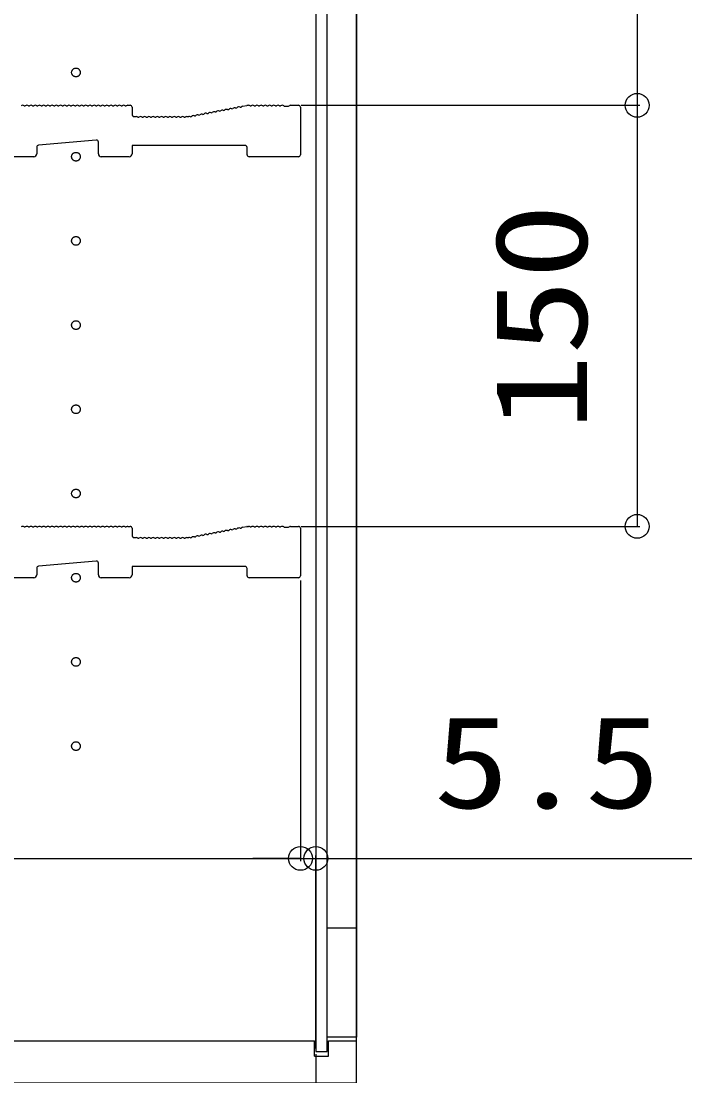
# Model space of a CAD drawing. Units: millimetres, scale not verified. Extents: x -1980 to 1980, y -3200 to 3205.
# Drawn here: x -134.3 to 104.8, y -2304.5 to -1928.7 of the extents above; entities that cross this region are included whole.
import ezdxf
from ezdxf.enums import TextEntityAlignment as Align

# ---------------------------------------------------------------- set-up
doc = ezdxf.new("R2010")
doc.units = ezdxf.units.MM
doc.header["$LTSCALE"] = 15
doc.linetypes.add('CHAIN2', pattern=[12, 9, -1, 1, -1])
for name, color, linetype in [('0-2_YKK_12', 2, 'Continuous'), ('0-5_YKK_11', 7, 'Continuous'), ('0-6_YKK_D', 6, 'Continuous')]:
    doc.layers.add(name, color=color, linetype=linetype)
doc.styles.add('ＭＳ ゴシック', font='')
doc.styles.get('ＭＳ ゴシック').set_extended_font_data('MS Gothic')

msp = doc.modelspace()

# ---------------------------------------------------------------- linework, layer by layer
at = {"layer": '0-2_YKK_12'}
for p, q in [((-14.75, -1582.24), (-14.75, -2251.74)), ((-394.75, -2291.99), (-29.75, -2291.99)), ((-29.75, -2297.49), (-29.75, -2291.99)), ((-24.75, -2291.99), (-14.75, -2291.99)), ((-24.75, -2297.49), (-24.75, -2291.99)), ((-29.75, -2297.49), (-24.75, -2297.49))]:
    msp.add_line(p, q, dxfattribs=at)
for points in [[(-394.75, -2306.99), (-14.75, -2306.99), (-14.75, -1526.99), (-394.75, -1526.99)], [(-29.25, -2295.74), (-25.25, -2295.74), (-25.25, -1538.24), (-29.25, -1538.24)], [(-25.25, -2251.74), (-14.75, -2251.74), (-14.75, -2290.74), (-25.25, -2290.74)]]:
    msp.add_lwpolyline(points, close=True, dxfattribs=at)
at = {"layer": '0-2_YKK_12', "linetype": 'CHAIN2'}
for centre in [(-114.75, -1946.99), (-114.75, -1976.99), (-114.75, -2006.99), (-114.75, -2036.99), (-114.75, -2066.99), (-114.75, -2096.99), (-114.75, -2126.99), (-114.75, -2156.99), (-114.75, -2186.99)]:
    msp.add_circle(centre, 1.55, dxfattribs=at)
at = {"layer": '0-5_YKK_11'}
for p, q in [((-133.19, -1958.89), (-132.81, -1958.89)), ((-131.69, -1958.89), (-131.31, -1958.89)), ((-130.19, -1958.89), (-129.81, -1958.89)), ((-128.69, -1958.89), (-128.31, -1958.89)), ((-127.19, -1958.89), (-126.81, -1958.89)), ((-125.69, -1958.89), (-125.31, -1958.89)), ((-124.19, -1958.89), (-123.81, -1958.89)), ((-122.69, -1958.89), (-122.31, -1958.89)), ((-121.19, -1958.89), (-120.81, -1958.89)), ((-119.69, -1958.89), (-119.31, -1958.89)), ((-118.19, -1958.89), (-117.81, -1958.89)), ((-116.69, -1958.89), (-116.31, -1958.89)), ((-115.19, -1958.89), (-114.81, -1958.89)), ((-113.69, -1958.89), (-113.31, -1958.89)), ((-112.19, -1958.89), (-111.81, -1958.89)), ((-110.69, -1958.89), (-110.31, -1958.89)), ((-109.19, -1958.89), (-108.81, -1958.89)), ((-107.69, -1958.89), (-107.31, -1958.89)), ((-106.19, -1958.89), (-105.81, -1958.89)), ((-104.69, -1958.89), (-104.31, -1958.89)), ((-103.19, -1958.89), (-102.81, -1958.89)), ((-101.69, -1958.89), (-101.31, -1958.89)), ((-100.19, -1958.89), (-99.81, -1958.89)), ((-98.69, -1958.89), (-98.31, -1958.89)), ((-97.19, -1958.89), (-96.81, -1958.89)), ((-96.25, -1958.69), (-95.45, -1958.69)), ((-94.75, -1959.39), (-94.75, -1961.99)), ((-68.06, -1961.62), (-67.69, -1961.55)), ((-66.59, -1961.34), (-66.22, -1961.27)), ((-65.12, -1961.06), (-64.74, -1960.99)), ((-63.64, -1960.78), (-63.27, -1960.71)), ((-62.17, -1960.5), (-61.8, -1960.43)), ((-60.7, -1960.22), (-60.32, -1960.15)), ((-59.22, -1959.94), (-58.85, -1959.87)), ((-57.75, -1959.66), (-57.37, -1959.59)), ((-56.28, -1959.38), (-55.9, -1959.31)), ((-55.39, -1959), (-53.82, -1958.7)), ((-53.69, -1958.69), (-53.25, -1958.69)), ((-52.69, -1958.89), (-52.31, -1958.89)), ((-51.19, -1958.89), (-50.81, -1958.89)), ((-49.69, -1958.89), (-49.31, -1958.89)), ((-48.19, -1958.89), (-47.81, -1958.89)), ((-46.69, -1958.89), (-46.31, -1958.89)), ((-45.19, -1958.89), (-44.81, -1958.89)), ((-43.69, -1958.89), (-43.31, -1958.89)), ((-42.19, -1958.89), (-41.81, -1958.89)), ((-38.25, -1958.69), (-35.45, -1958.69)), ((-34.75, -1959.39), (-34.75, -1976.29)), ((-94.05, -1962.69), (-93.25, -1962.69)), ((-92.69, -1962.89), (-92.31, -1962.89)), ((-91.19, -1962.89), (-90.81, -1962.89)), ((-89.69, -1962.89), (-89.31, -1962.89)), ((-88.19, -1962.89), (-87.81, -1962.89)), ((-86.69, -1962.89), (-86.31, -1962.89)), ((-85.19, -1962.89), (-84.81, -1962.89)), ((-83.69, -1962.89), (-83.31, -1962.89)), ((-82.19, -1962.89), (-81.81, -1962.89)), ((-80.69, -1962.89), (-80.31, -1962.89)), ((-79.19, -1962.89), (-78.81, -1962.89)), ((-77.69, -1962.89), (-77.31, -1962.89)), ((-76.19, -1962.89), (-75.81, -1962.89)), ((-75.25, -1962.69), (-74.82, -1962.69)), ((-74.69, -1962.68), (-74.54, -1962.65)), ((-73.96, -1962.75), (-73.58, -1962.67)), ((-72.48, -1962.46), (-72.11, -1962.39)), ((-71.01, -1962.18), (-70.64, -1962.11)), ((-69.54, -1961.9), (-69.16, -1961.83)), ((-107.51, -1971.06), (-128.11, -1972.93)), ((-106.75, -1975.99), (-106.75, -1971.76)), ((-128.75, -1973.63), (-128.75, -1975.99)), ((-53.75, -1976.29), (-53.75, -1973.69)), ((-95.75, -1976.99), (-105.75, -1976.99)), ((-35.45, -1976.99), (-53.05, -1976.99)), ((-133.19, -2108.89), (-132.81, -2108.89)), ((-131.69, -2108.89), (-131.31, -2108.89)), ((-130.19, -2108.89), (-129.81, -2108.89)), ((-128.69, -2108.89), (-128.31, -2108.89)), ((-127.19, -2108.89), (-126.81, -2108.89)), ((-125.69, -2108.89), (-125.31, -2108.89)), ((-124.19, -2108.89), (-123.81, -2108.89)), ((-122.69, -2108.89), (-122.31, -2108.89)), ((-121.19, -2108.89), (-120.81, -2108.89)), ((-119.69, -2108.89), (-119.31, -2108.89)), ((-118.19, -2108.89), (-117.81, -2108.89)), ((-116.69, -2108.89), (-116.31, -2108.89)), ((-115.19, -2108.89), (-114.81, -2108.89)), ((-113.69, -2108.89), (-113.31, -2108.89)), ((-112.19, -2108.89), (-111.81, -2108.89)), ((-110.69, -2108.89), (-110.31, -2108.89)), ((-109.19, -2108.89), (-108.81, -2108.89)), ((-107.69, -2108.89), (-107.31, -2108.89)), ((-106.19, -2108.89), (-105.81, -2108.89)), ((-104.69, -2108.89), (-104.31, -2108.89)), ((-103.19, -2108.89), (-102.81, -2108.89)), ((-101.69, -2108.89), (-101.31, -2108.89)), ((-100.19, -2108.89), (-99.81, -2108.89)), ((-98.69, -2108.89), (-98.31, -2108.89)), ((-97.19, -2108.89), (-96.81, -2108.89)), ((-96.25, -2108.69), (-95.45, -2108.69)), ((-94.75, -2109.39), (-94.75, -2111.99)), ((-69.54, -2111.9), (-69.16, -2111.83)), ((-68.06, -2111.62), (-67.69, -2111.55)), ((-66.59, -2111.34), (-66.22, -2111.27)), ((-65.12, -2111.06), (-64.74, -2110.99)), ((-63.64, -2110.78), (-63.27, -2110.71)), ((-62.17, -2110.5), (-61.8, -2110.43)), ((-60.7, -2110.22), (-60.32, -2110.15)), ((-59.22, -2109.94), (-58.85, -2109.87)), ((-57.75, -2109.66), (-57.37, -2109.59)), ((-56.28, -2109.38), (-55.9, -2109.31)), ((-55.39, -2109), (-53.82, -2108.7)), ((-53.69, -2108.69), (-53.25, -2108.69)), ((-52.69, -2108.89), (-52.31, -2108.89)), ((-51.19, -2108.89), (-50.81, -2108.89)), ((-49.69, -2108.89), (-49.31, -2108.89)), ((-48.19, -2108.89), (-47.81, -2108.89)), ((-46.69, -2108.89), (-46.31, -2108.89)), ((-45.19, -2108.89), (-44.81, -2108.89)), ((-43.69, -2108.89), (-43.31, -2108.89)), ((-42.19, -2108.89), (-41.81, -2108.89)), ((-38.25, -2108.69), (-35.45, -2108.69)), ((-34.75, -2109.39), (-34.75, -2126.29)), ((-94.05, -2112.69), (-93.25, -2112.69)), ((-92.69, -2112.89), (-92.31, -2112.89)), ((-91.19, -2112.89), (-90.81, -2112.89)), ((-89.69, -2112.89), (-89.31, -2112.89)), ((-88.19, -2112.89), (-87.81, -2112.89)), ((-86.69, -2112.89), (-86.31, -2112.89)), ((-85.19, -2112.89), (-84.81, -2112.89)), ((-83.69, -2112.89), (-83.31, -2112.89)), ((-82.19, -2112.89), (-81.81, -2112.89)), ((-80.69, -2112.89), (-80.31, -2112.89)), ((-79.19, -2112.89), (-78.81, -2112.89)), ((-77.69, -2112.89), (-77.31, -2112.89)), ((-76.19, -2112.89), (-75.81, -2112.89)), ((-75.25, -2112.69), (-74.82, -2112.69)), ((-74.69, -2112.68), (-74.54, -2112.65)), ((-73.96, -2112.75), (-73.58, -2112.67)), ((-72.48, -2112.46), (-72.11, -2112.39)), ((-71.01, -2112.18), (-70.64, -2112.11)), ((-107.51, -2121.06), (-128.11, -2122.93)), ((-106.75, -2125.99), (-106.75, -2121.76)), ((-128.75, -2123.63), (-128.75, -2125.99)), ((-95.75, -2126.99), (-105.75, -2126.99)), ((-53.75, -2126.29), (-53.75, -2123.69)), ((-35.45, -2126.99), (-53.05, -2126.99))]:
    msp.add_line(p, q, dxfattribs=at)
for points in [[(-40.69, -1958.89), (-40.5, -1958.96), (-39, -1958.96), (-38.81, -1958.89)], [(-54.45, -1972.99), (-94.75, -1972.99), (-94.75, -1975.99)], [(-129.75, -1976.99), (-156.18, -1976.99), (-156.42, -1976.86), (-157.08, -1976.86), (-157.33, -1976.99), (-184.18, -1976.99), (-184.42, -1976.86), (-185.08, -1976.86), (-185.33, -1976.99), (-212.18, -1976.99), (-212.42, -1976.86), (-213.08, -1976.86), (-213.33, -1976.99), (-253.55, -1976.99)], [(-40.69, -2108.89), (-40.5, -2108.96), (-39, -2108.96), (-38.81, -2108.89)], [(-54.45, -2122.99), (-94.75, -2122.99), (-94.75, -2125.99)], [(-129.75, -2126.99), (-156.18, -2126.99), (-156.42, -2126.86), (-157.08, -2126.86), (-157.33, -2126.99), (-184.18, -2126.99), (-184.42, -2126.86), (-185.08, -2126.86), (-185.33, -2126.99), (-212.18, -2126.99), (-212.42, -2126.86), (-213.08, -2126.86), (-213.33, -2126.99), (-253.55, -2126.99)]]:
    msp.add_lwpolyline(points, dxfattribs=at)
for centre, radius, start, end in [((-133.75, -1959.57), 0.88, 50.536, 129.464), ((-132.25, -1959.57), 0.88, 50.536, 129.464), ((-130.75, -1959.57), 0.88, 50.536, 129.464), ((-129.25, -1959.57), 0.88, 50.536, 129.464), ((-127.75, -1959.57), 0.88, 50.536, 129.464), ((-126.25, -1959.57), 0.88, 50.536, 129.464), ((-124.75, -1959.57), 0.88, 50.536, 129.464), ((-123.25, -1959.57), 0.88, 50.536, 129.464), ((-121.75, -1959.57), 0.88, 50.536, 129.464), ((-120.25, -1959.57), 0.88, 50.536, 129.464), ((-118.75, -1959.57), 0.88, 50.536, 129.464), ((-117.25, -1959.57), 0.88, 50.536, 129.464), ((-115.75, -1959.57), 0.88, 50.536, 129.464), ((-114.25, -1959.57), 0.88, 50.536, 129.464), ((-112.75, -1959.57), 0.88, 50.536, 129.464), ((-111.25, -1959.57), 0.88, 50.536, 129.464), ((-109.75, -1959.57), 0.88, 50.536, 129.464), ((-108.25, -1959.57), 0.88, 50.536, 129.464), ((-106.75, -1959.57), 0.88, 50.536, 129.464), ((-105.25, -1959.57), 0.88, 50.536, 129.464), ((-103.75, -1959.57), 0.88, 50.536, 129.464), ((-102.25, -1959.57), 0.88, 50.536, 129.464), ((-100.75, -1959.57), 0.88, 50.536, 129.464), ((-99.25, -1959.57), 0.88, 50.536, 129.464), ((-97.75, -1959.57), 0.88, 50.536, 129.464), ((-96.25, -1959.57), 0.88, 90, 129.464), ((-95.45, -1959.39), 0.7, 0, 90), ((-68.49, -1962.39), 0.88, 61.3203, 140.2483), ((-67.01, -1962.11), 0.88, 61.3203, 140.2483), ((-65.54, -1961.83), 0.88, 61.3203, 140.2483), ((-64.07, -1961.55), 0.88, 61.3203, 140.2483), ((-62.59, -1961.27), 0.88, 61.3203, 140.2483), ((-61.12, -1960.99), 0.88, 61.3203, 140.2483), ((-59.65, -1960.71), 0.88, 61.3203, 140.2483), ((-58.17, -1960.43), 0.88, 61.3203, 140.2483), ((-56.7, -1960.15), 0.88, 61.3203, 140.2483), ((-55.22, -1959.87), 0.88, 100.7843, 140.2483), ((-53.69, -1959.39), 0.7, 90, 100.7843), ((-53.25, -1959.57), 0.88, 50.536, 90), ((-51.75, -1959.57), 0.88, 50.536, 129.464), ((-50.25, -1959.57), 0.88, 50.536, 129.464), ((-48.75, -1959.57), 0.88, 50.536, 129.464), ((-47.25, -1959.57), 0.88, 50.536, 129.464), ((-45.75, -1959.57), 0.88, 50.536, 129.464), ((-44.25, -1959.57), 0.88, 50.536, 129.464), ((-42.75, -1959.57), 0.88, 50.536, 129.464), ((-41.25, -1959.57), 0.88, 50.4605, 129.464), ((-38.25, -1959.57), 0.88, 90, 129.5394), ((-35.45, -1959.39), 0.7, 0, 90), ((-94.05, -1961.99), 0.7, 180, 270), ((-93.25, -1963.57), 0.88, 50.536, 90), ((-91.75, -1963.57), 0.88, 50.536, 129.464), ((-90.25, -1963.57), 0.88, 50.536, 129.464), ((-88.75, -1963.57), 0.88, 50.536, 129.464), ((-87.25, -1963.57), 0.88, 50.536, 129.464), ((-85.75, -1963.57), 0.88, 50.536, 129.464), ((-84.25, -1963.57), 0.88, 50.536, 129.464), ((-82.75, -1963.57), 0.88, 50.536, 129.464), ((-81.25, -1963.57), 0.88, 50.536, 129.464), ((-79.75, -1963.57), 0.88, 50.536, 129.464), ((-78.25, -1963.57), 0.88, 50.536, 129.464), ((-76.75, -1963.57), 0.88, 50.536, 129.464), ((-75.25, -1963.57), 0.88, 90, 129.464), ((-74.82, -1961.99), 0.7, 270, 280.7843), ((-74.38, -1963.52), 0.88, 61.3203, 100.7843), ((-72.91, -1963.24), 0.88, 61.3203, 140.2483), ((-71.43, -1962.96), 0.88, 61.3203, 140.2483), ((-69.96, -1962.68), 0.88, 61.3203, 140.2483), ((-128.05, -1973.63), 0.7, 95.1944, 180), ((-107.45, -1971.76), 0.7, 0, 95.1944), ((-54.45, -1973.69), 0.7, 0, 90), ((-129.75, -1975.99), 1, 270, 0), ((-105.75, -1975.99), 1, 180, 270), ((-95.75, -1975.99), 1, 270, 0), ((-53.05, -1976.29), 0.7, 180, 270), ((-35.45, -1976.29), 0.7, 270, 0), ((-133.75, -2109.57), 0.88, 50.536, 129.464), ((-132.25, -2109.57), 0.88, 50.536, 129.464), ((-130.75, -2109.57), 0.88, 50.536, 129.464), ((-129.25, -2109.57), 0.88, 50.536, 129.464), ((-127.75, -2109.57), 0.88, 50.536, 129.464), ((-126.25, -2109.57), 0.88, 50.536, 129.464), ((-124.75, -2109.57), 0.88, 50.536, 129.464), ((-123.25, -2109.57), 0.88, 50.536, 129.464), ((-121.75, -2109.57), 0.88, 50.536, 129.464), ((-120.25, -2109.57), 0.88, 50.536, 129.464), ((-118.75, -2109.57), 0.88, 50.536, 129.464), ((-117.25, -2109.57), 0.88, 50.536, 129.464), ((-115.75, -2109.57), 0.88, 50.536, 129.464), ((-114.25, -2109.57), 0.88, 50.536, 129.464), ((-112.75, -2109.57), 0.88, 50.536, 129.464), ((-111.25, -2109.57), 0.88, 50.536, 129.464), ((-109.75, -2109.57), 0.88, 50.536, 129.464), ((-108.25, -2109.57), 0.88, 50.536, 129.464), ((-106.75, -2109.57), 0.88, 50.536, 129.464), ((-105.25, -2109.57), 0.88, 50.536, 129.464), ((-103.75, -2109.57), 0.88, 50.536, 129.464), ((-102.25, -2109.57), 0.88, 50.536, 129.464), ((-100.75, -2109.57), 0.88, 50.536, 129.464), ((-99.25, -2109.57), 0.88, 50.536, 129.464), ((-97.75, -2109.57), 0.88, 50.536, 129.464), ((-96.25, -2109.57), 0.88, 90, 129.464), ((-95.45, -2109.39), 0.7, 0, 90), ((-94.05, -2111.99), 0.7, 180, 270), ((-69.96, -2112.68), 0.88, 61.3203, 140.2483), ((-68.49, -2112.39), 0.88, 61.3203, 140.2483), ((-67.01, -2112.11), 0.88, 61.3203, 140.2483), ((-65.54, -2111.83), 0.88, 61.3203, 140.2483), ((-64.07, -2111.55), 0.88, 61.3203, 140.2483), ((-62.59, -2111.27), 0.88, 61.3203, 140.2483), ((-61.12, -2110.99), 0.88, 61.3203, 140.2483), ((-59.65, -2110.71), 0.88, 61.3203, 140.2483), ((-58.17, -2110.43), 0.88, 61.3203, 140.2483), ((-56.7, -2110.15), 0.88, 61.3203, 140.2483), ((-55.22, -2109.87), 0.88, 100.7843, 140.2483), ((-53.69, -2109.39), 0.7, 90, 100.7843), ((-53.25, -2109.57), 0.88, 50.536, 90), ((-51.75, -2109.57), 0.88, 50.536, 129.464), ((-50.25, -2109.57), 0.88, 50.536, 129.464), ((-48.75, -2109.57), 0.88, 50.536, 129.464), ((-47.25, -2109.57), 0.88, 50.536, 129.464), ((-45.75, -2109.57), 0.88, 50.536, 129.464), ((-44.25, -2109.57), 0.88, 50.536, 129.464), ((-42.75, -2109.57), 0.88, 50.536, 129.464), ((-41.25, -2109.57), 0.88, 50.4605, 129.464), ((-38.25, -2109.57), 0.88, 90, 129.5394), ((-35.45, -2109.39), 0.7, 0, 90), ((-93.25, -2113.57), 0.88, 50.536, 90), ((-91.75, -2113.57), 0.88, 50.536, 129.464), ((-90.25, -2113.57), 0.88, 50.536, 129.464), ((-88.75, -2113.57), 0.88, 50.536, 129.464), ((-87.25, -2113.57), 0.88, 50.536, 129.464), ((-85.75, -2113.57), 0.88, 50.536, 129.464), ((-84.25, -2113.57), 0.88, 50.536, 129.464), ((-82.75, -2113.57), 0.88, 50.536, 129.464), ((-81.25, -2113.57), 0.88, 50.536, 129.464), ((-79.75, -2113.57), 0.88, 50.536, 129.464), ((-78.25, -2113.57), 0.88, 50.536, 129.464), ((-76.75, -2113.57), 0.88, 50.536, 129.464), ((-75.25, -2113.57), 0.88, 90, 129.464), ((-74.82, -2111.99), 0.7, 270, 280.7843), ((-74.38, -2113.52), 0.88, 61.3203, 100.7843), ((-72.91, -2113.24), 0.88, 61.3203, 140.2483), ((-71.43, -2112.96), 0.88, 61.3203, 140.2483), ((-128.05, -2123.63), 0.7, 95.1944, 180), ((-107.45, -2121.76), 0.7, 0, 95.1944), ((-54.45, -2123.69), 0.7, 0, 90), ((-129.75, -2125.99), 1, 270, 0), ((-105.75, -2125.99), 1, 180, 270), ((-95.75, -2125.99), 1, 270, 0), ((-53.05, -2126.29), 0.7, 180, 270), ((-35.45, -2126.29), 0.7, 270, 0)]:
    msp.add_arc(centre, radius, start, end, dxfattribs=at)
at = {"layer": '0-6_YKK_D'}
for p, q in [((85.25, -1808.69), (85.25, -1958.69)), ((-34.45, -1958.69), (86.25, -1958.69)), ((-34.45, -1958.69), (86.25, -1958.69)), ((85.25, -1958.69), (85.25, -2108.69)), ((-34.45, -2108.69), (86.25, -2108.69)), ((-34.75, -2127.99), (-34.75, -2227.99)), ((-34.75, -2127.99), (-34.75, -2227.99)), ((-314.75, -2226.99), (-34.75, -2226.99)), ((-34.75, -2226.99), (-51.75, -2226.99)), ((-34.75, -2226.99), (-29.25, -2226.99)), ((-29.25, -2294.74), (-29.25, -2225.99)), ((-29.25, -2226.99), (104.75, -2226.99)), ((-29.25, -2296.74), (-29.25, -2407.99)), ((-29.25, -2296.74), (-29.25, -2407.99))]:
    msp.add_line(p, q, dxfattribs=at)
for centre in [(85.25, -1958.69), (85.25, -1958.69), (85.25, -2108.69), (-34.75, -2226.99), (-34.75, -2226.99), (-29.25, -2226.99)]:
    msp.add_circle(centre, 4.25, dxfattribs=at)

# ---------------------------------------------------------------- texts
at = {"layer": '0-6_YKK_D', "style": 'ＭＳ ゴシック', "width": 1.2}
msp.add_text('150', height=32.99, rotation=90, dxfattribs=at).set_placement((77.25, -2074.49), align=Align.BOTTOM_LEFT)
msp.add_text('5.5', height=32.99, dxfattribs=at).set_placement((12.75, -2218.99), align=Align.BOTTOM_LEFT)

doc.saveas('drawing.dxf')
